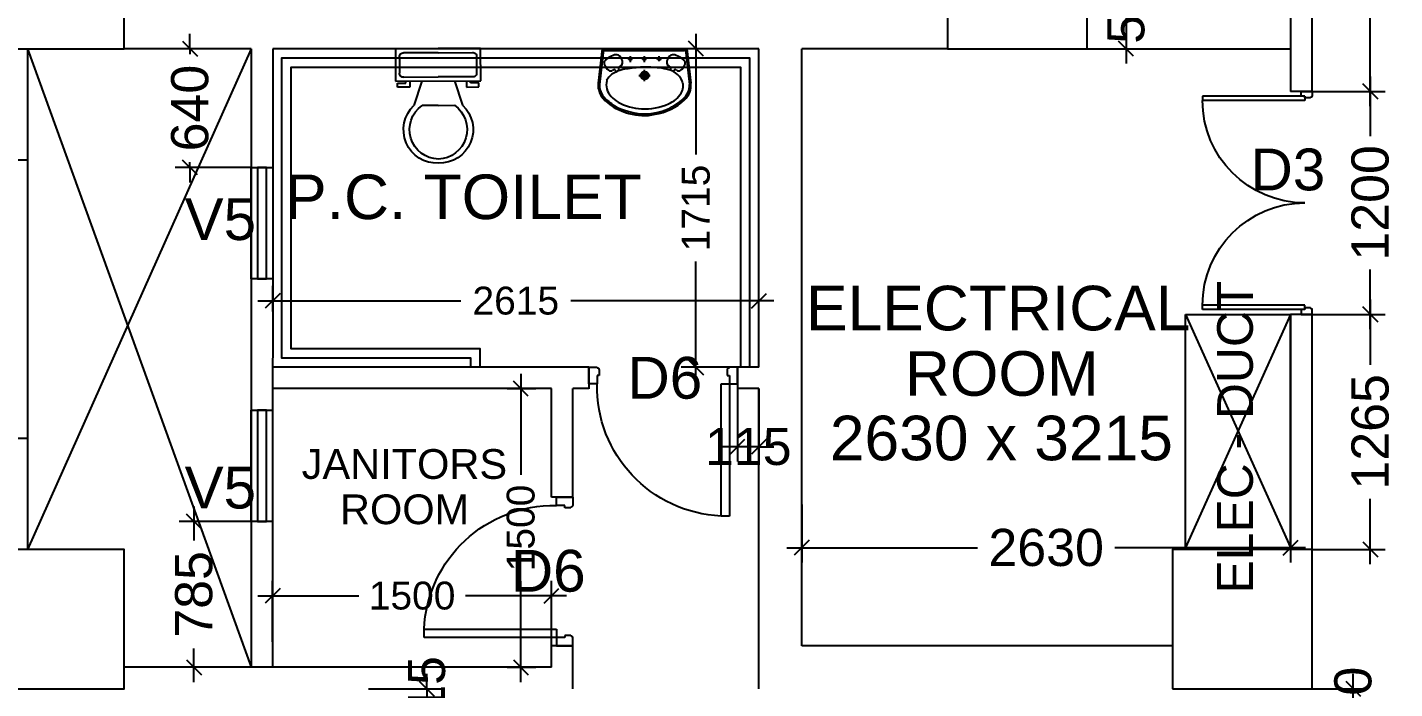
# Model space of a CAD drawing. Extents: x 7897917 to 8423973, y -6487334 to -6173396.
# Drawn here: x 7919004 to 7926358, y -6362530 to -6358970 of the extents above; entities that cross this region are included whole.
import ezdxf
from ezdxf.enums import TextEntityAlignment as Align

# ---------------------------------------------------------------- set-up
doc = ezdxf.new("R2010")
doc.units = 0
doc.header["$LTSCALE"] = 600
doc.header["$MEASUREMENT"] = 0
doc.header["$PDMODE"] = 35
doc.linetypes.add('DASHED', pattern=[0.75, 0.5, -0.25])
doc.layers.get('0').update_dxf_attribs({"linetype": 'CONTINUOUS'})
doc.layers.get('Defpoints').update_dxf_attribs({"linetype": 'CONTINUOUS'})
for name, color, linetype in [('DIM', 8, 'CONTINUOUS'), ('DOOR', 32, 'CONTINUOUS'), ('Fixed Glass', 171, 'CONTINUOUS'), ('joinery', 7, 'CONTINUOUS'), ('LA-column', 3, 'CONTINUOUS'), ('LINE', 8, 'CONTINUOUS'), ('Railing', 21, 'CONTINUOUS'), ('Room Dim', 1, 'CONTINUOUS'), ('Stairscase', 7, 'CONTINUOUS'), ('TEXT', 6, 'CONTINUOUS'), ('Toi-Euip', 8, 'CONTINUOUS'), ('toi-fix', 46, 'CONTINUOUS'), ('Walls', 7, 'CONTINUOUS'), ('WIN', 151, 'CONTINUOUS'), ('Working Dim', 5, 'CONTINUOUS')]:
    doc.layers.add(name, color=color, linetype=linetype)
doc.styles.add('ari', font='arial.ttf')
doc.styles.add('ARIAL', font='arial.ttf')
doc.styles.get("Standard").update_dxf_attribs({"font": 'romans.shx'})
doc.dimstyles.new('int. dim', dxfattribs={"dimtxt": 450, "dimasz": 80, "dimexe": 80, "dimexo": 0, "dimgap": 70, "dimtad": 0, "dimdec": 0, "dimzin": 12, "dimdsep": 46, "dimtxsty": 'ari', "dimblk": 'OBLIQUE', "dimcen": 2, "dimdle": 80, "dimclrd": 256, "dimclre": 256, "dimclrt": 6, "dimadec": 0, "dimazin": 0, "dimtfac": 1, "dimtdec": 0, "dimtix": 1, "dimtmove": 2, "dimatfit": 3, "dimfxl": 1, "dimtolj": 1, "dimtzin": 0, "dimlwd": -1, "dimlwe": -1, "dimarcsym": 0})
doc.dimstyles.new('STANDARD$0', dxfattribs={"dimscale": 0, "dimtxt": 150, "dimasz": 125, "dimexe": 0.75, "dimexo": 1, "dimgap": 25, "dimtad": 1, "dimdec": 0, "dimdsep": 46, "dimtxsty": 'Standard', "dimblk1": 'DOT', "dimblk2": 'DOT', "dimsah": 1, "dimcen": 2.5, "dimclrd": 1, "dimclre": 1, "dimclrt": 3, "dimadec": 0, "dimazin": 0, "dimtfac": 1, "dimtdec": 0, "dimtmove": 0, "dimatfit": 3, "dimldrblk": 'DOT', "dimfxl": 1, "dimtolj": 1, "dimtzin": 0, "dimarcsym": 0})

# ---------------------------------------------------------------- blocks, each defined once
blk = doc.blocks.new('1000')
at = {"layer": 'DOOR'}
for p, q in [((0, -100), (0, 0)), ((0, 0), (49.7, 0)), ((49.7, 0), (49.7, -2.2)), ((63.2, -49.5), (49.7, -49.5)), ((49.7, -49.5), (49.7, -100)), ((63.2, -13.5), (61, -13.5)), ((63.2, -13.5), (63.2, -49.5)), ((836.8, -13.5), (836.8, -49.5)), ((836.8, -13.5), (839, -13.5)), ((836.8, -49.5), (850.3, -49.5)), ((850.3, 0), (850.3, -2.2)), ((900, 0), (850.3, 0)), ((850.3, -49.5), (850.3, -100)), ((900, -100), (900, 0)), ((49.7, -100), (0, -100)), ((49.7, -100), (49.7, -900.6)), ((100.2, -100), (49.7, -100)), ((100.2, -900.6), (100.2, -100)), ((850.3, -100), (900, -100)), ((49.7, -900.6), (100.2, -900.6))]:
    blk.add_line(p, q, dxfattribs=at)
for centre, major_axis, start_param, end_param in [((49.7, -13.5), (-7.95, 7.95), 3.926991, 5.497787), ((850.3, -13.5), (7.95, 7.95), 0.785398, 2.356194)]:
    blk.add_ellipse(centre, major_axis=major_axis, ratio=1, start_param=start_param, end_param=end_param, dxfattribs=at)
at = {"layer": 'DOOR', "color": 145}
blk.add_ellipse((64.3, -115.3), major_axis=(-519.7, 589.8), ratio=1, start_param=2.464943, end_param=4.009476, dxfattribs=at)
blk = doc.blocks.new('A$C70ED7303')
at = {"layer": 'toi-fix', "color": 8}
for p, q in [((0, 0), (229, 0)), ((229, 0), (229, -174.4)), ((-229, 0), (0, 0)), ((-229, -174.4), (-229, 0)), ((-207.2, -43.6), (-207.2, -130.8)), ((0, -21.8), (-185.4, -21.8)), ((0, -21.8), (185.4, -21.8)), ((207.2, -43.6), (207.2, -130.8)), ((229, -174.4), (-229, -174.4)), ((-218.1, -207.2), (-218.1, -185.4)), ((-218.1, -185.4), (-174.4, -185.4)), ((-152.6, -207.2), (-218.1, -207.2)), ((-185.4, -152.6), (0, -152.6)), ((-174.4, -185.4), (-174.4, -174.4)), ((-152.6, -174.4), (-152.6, -207.2)), ((-87.2, -174.4), (-130.8, -305.3)), ((185.4, -152.6), (0, -152.6)), ((87.2, -174.4), (130.8, -305.3)), ((152.6, -174.4), (152.6, -207.2)), ((152.6, -207.2), (218.1, -207.2)), ((174.4, -185.4), (174.4, -174.4)), ((218.1, -185.4), (174.4, -185.4)), ((218.1, -207.2), (218.1, -185.4)), ((0, -305.3), (-87.2, -305.3)), ((0, -305.3), (87.2, -305.3))]:
    blk.add_line(p, q, dxfattribs=at)
for centre, major_axis, start_param, end_param in [((-188.1, -40.9), (13.6, -13.6), 2.214297, 4.068888), ((188.1, -40.9), (13.6, -13.6), 0.643501, 2.498091), ((-188.1, -133.6), (-13.6, -13.6), 5.35589, 7.21048), ((188.1, -133.6), (-13.6, -13.6), 0.643501, 2.498091), ((-6.6, -436.2), (-127.6, -127.6), 4.686239, 7.105146), ((4.7, -435.5), (-112.7, -112.7), 4.541602, 7.039318), ((6.6, -436.2), (55.8, -171.6), -0.351019, 2.067888), ((-4.7, -435.5), (-112.7, -112.7), 0.814663, 3.31238)]:
    blk.add_ellipse(centre, major_axis=major_axis, ratio=1, start_param=start_param, end_param=end_param, dxfattribs=at)
blk = doc.blocks.new('A$C1E9F72C1')
at = {"layer": 'Toi-Euip', "color": 8}
for p, q in [((-228.2, 0), (-249, -186.3)), ((-228.2, 0), (228.2, 0)), ((228.2, 0), (249, -186.3)), ((-220.9, -6.6), (-241.8, -193.1)), ((-212.9, -9.7), (208.6, -9.7)), ((-63.8, -54.9), (-90.3, -54.9)), ((-76, -72.5), (-76, -39.7)), ((11.6, -54.9), (-14.9, -54.9)), ((-0.6, -72.5), (-0.6, -39.7)), ((91.5, -54.9), (65.1, -54.9)), ((79.3, -67.3), (79.3, -39.7)), ((220.8, -6.2), (241.8, -193.1)), ((-29.6, -144.6), (31.2, -144.6)), ((0.9, -174.9), (0.9, -113))]:
    blk.add_line(p, q, dxfattribs=at)
for centre, radius in [((-76, -54.9), 6.49), ((-0.6, -54.9), 6.49), ((79.3, -54.9), 6.49), ((0.9, -144.6), 21.7), ((0.9, -144.6), 15.6), ((0.9, -144.6), 11)]:
    blk.add_circle(centre, radius, dxfattribs=at)
for centre, radius, start, end in [((-208.1, 14.7), 24.9, 216.2215, 258.85487), ((207.9, 16.2), 26, 271.42036, 321.25129), ((-196.3, -76.7), 20.9, 116.80905, 207.50919), ((-125, -156.3), 127.2, 109.58641, 129.40175), ((-151.5, -66.7), 34.3, 68.64386, 118.08079), ((-167.5, -75.4), 49.6, 12.80704, 54.9415), ((-150, -73.3), 32.2, 330.07912, 16.03456), ((152.1, -73.3), 32.2, 163.96544, 209.92088), ((169.6, -75.4), 49.6, 125.0585, 167.19296), ((153.6, -66.7), 34.3, 61.91921, 111.35614), ((127.1, -156.3), 127.2, 50.59825, 70.41359), ((198.5, -76.7), 20.9, 332.49081, 63.19095), ((-160.4, -68.2), 57.4, 198.35041, 235.03309), ((-129.4, -204.5), 80.8, 113.61868, 156.30705), ((-181.8, -101.4), 18, 230.4642, 309.53581), ((-164.3, -121.5), 8.67, 53.89261, 133.95969), ((-76.5, -275.6), 168.3, 94.02807, 120.40977), ((-162.9, -122.5), 8.8, 329.67126, 65.48955), ((-131.5, -107.7), 8.62, 142.69611, 276.84736), ((-114.5, -115.3), 27, 106.38602, 151.72849), ((34.9, -905.9), 807.6, 92.47999, 98.77724), ((-3.2, -837.5), 738.4, 84.45177, 89.75687), ((46.1, -400.7), 299, 76.17326, 85.7679), ((102.1, -220), 110.7, 24.97787, 81.97978), ((116.6, -115.3), 27, 28.27151, 73.61398), ((134.9, -107.4), 7.45, 281.31974, 41.70163), ((164.3, -121.7), 7.8, 112.06932, 194.84772), ((166.5, -121.5), 8.67, 46.04031, 126.10739), ((183.9, -101.4), 18, 230.46419, 309.5358), ((162.5, -68.2), 57.4, 304.96691, 341.64959), ((-165.7, -196.5), 84, 173.00409, 196.76082), ((-141.4, -199.1), 106.9, 191.44792, 227.66), ((-163.3, -200.1), 78.8, 174.85979, 213.20886), ((-110.1, -193), 95.5, 167.34537, 194.41456), ((-82.7, -174.7), 127.1, 199.30539, 242.2025), ((136.7, -201.5), 71.5, 327.59194, 23.22206), ((146.7, -197.7), 95.2, 311.91048, 2.7762), ((149.6, -199.6), 100.3, 311.38312, 7.60576), ((-120.4, -183.5), 124.2, 208.78543, 238.15851), ((-15.6, -66.9), 289.4, 226.88006, 256.31993), ((-54.2, -135.8), 202, 229.31459, 253.01061), ((-13.2, -73.3), 249.6, 238.9436, 269.48126), ((11.5, -60.2), 296.4, 278.97703, 313.61545), ((18.1, -68), 277.7, 292.33265, 313.78267), ((77.5, -165.5), 140.9, 291.68677, 328.13967), ((0.4, -45.6), 305.3, 248.15029, 293.80492), ((-3.9, -83.4), 276.6, 253.14844, 282.86095), ((4.7, -23.5), 300.1, 266.15461, 294.58929)]:
    blk.add_arc(centre, radius, start, end, dxfattribs=at)
blk = doc.blocks.new('_Oblique')
at = {"color": 0, "linetype": 'ByBlock', "lineweight": -2}
blk.add_line((-0.5, -0.5), (0.5, 0.5), dxfattribs=at)
blk = doc.blocks.new('*D264')
at = {"layer": 'Defpoints', "color": 0, "transparency": 16777216}
for p in [(7916265.8, -6337015.4), (7919293.9, -6337015.4, 2.7), (7918773.9, -6373455.6, -1)]:
    blk.add_point(p, dxfattribs=at)
at = {"layer": 'DIM', "color": 8, "transparency": 16777216}
for p, q in [((7916265.8, -6336715.4), (7916265.8, -6353542.9)), ((7919293.9, -6337015.4), (7915965.8, -6337015.4)), ((7916265.8, -6373755.6), (7916265.8, -6356928.1)), ((7918773.9, -6373455.6), (7915965.8, -6373455.6))]:
    blk.add_line(p, q, dxfattribs=at)
at = {"layer": 'DIM', "color": 8, "transparency": 16777216, "xscale": 300, "yscale": 300, "zscale": 300}
for p, rotation in [((7916265.8, -6337015.4), 90), ((7916265.8, -6373455.6), 270)]:
    blk.add_blockref('_Oblique', p, dxfattribs=dict(at, rotation=rotation))
at = {"layer": 'DIM', "color": 7, "transparency": 16777216, "insert": (7916265.8, -6355235.5), "char_height": 750, "attachment_point": 5, "rotation": 90, "style": 'ari'}
blk.add_mtext('\\A1;36.44m', dxfattribs=at)
blk = doc.blocks.new('*D480')
at = {"layer": 'Defpoints', "color": 0, "transparency": 16777216}
for p in [(7921823.4, -6362030.3), (7920323.4, -6362278.1, -31.3), (7921823.4, -6362300.5, -37.4)]:
    blk.add_point(p, dxfattribs=at)
at = {"layer": 'Working Dim', "transparency": 16777216}
for p, q in [((7920323.4, -6362278.1), (7920323.4, -6361950.3)), ((7921823.4, -6362300.5), (7921823.4, -6361950.3)), ((7920243.4, -6362030.3), (7920786.7, -6362030.3)), ((7921903.4, -6362030.3), (7921360.1, -6362030.3))]:
    blk.add_line(p, q, dxfattribs=at)
at = {"layer": 'Working Dim', "transparency": 16777216, "xscale": 80, "yscale": 80, "zscale": 80, "rotation": 180}
blk.add_blockref('_Oblique', (7920323.4, -6362030.3), dxfattribs=at)
at = {"layer": 'Working Dim', "transparency": 16777216, "xscale": 80, "yscale": 80, "zscale": 80}
blk.add_blockref('_Oblique', (7921823.4, -6362030.3), dxfattribs=at)
at = {"layer": 'Working Dim', "color": 6, "transparency": 16777216, "insert": (7921073.4, -6362030.3), "char_height": 150, "attachment_point": 5, "style": 'ari'}
blk.add_mtext('\\A1;1500', dxfattribs=at)
blk = doc.blocks.new('*D481')
at = {"layer": 'Defpoints', "color": 0, "transparency": 16777216}
for p in [(7921585.5, -6360915.5, -31), (7921658.2, -6360915.5), (7921585.5, -6362415.4, -38.1)]:
    blk.add_point(p, dxfattribs=at)
at = {"layer": 'Working Dim', "transparency": 16777216}
for p, q in [((7921658.2, -6360835.5), (7921658.2, -6361378.8)), ((7921585.5, -6360915.5), (7921738.2, -6360915.5)), ((7921658.2, -6362495.4), (7921658.2, -6361952.1)), ((7921585.5, -6362415.4), (7921738.2, -6362415.4))]:
    blk.add_line(p, q, dxfattribs=at)
at = {"layer": 'Working Dim', "transparency": 16777216, "xscale": 80, "yscale": 80, "zscale": 80}
for p, rotation in [((7921658.2, -6360915.5), 90), ((7921658.2, -6362415.4), 270)]:
    blk.add_blockref('_Oblique', p, dxfattribs=dict(at, rotation=rotation))
at = {"layer": 'Working Dim', "color": 6, "transparency": 16777216, "insert": (7921658.2, -6361665.5), "char_height": 150, "attachment_point": 5, "rotation": 90, "style": 'ari'}
blk.add_mtext('\\A1;1500', dxfattribs=at)
blk = doc.blocks.new('*D482')
at = {"layer": 'Defpoints', "color": 0, "transparency": 16777216}
for p in [(7922938.9, -6360442.5), (7920323.6, -6360499.9, -31.2), (7922938.9, -6360470.7, 5.1)]:
    blk.add_point(p, dxfattribs=at)
at = {"layer": 'Working Dim', "transparency": 16777216}
for p, q in [((7920323.6, -6360499.9), (7920323.6, -6360362.5)), ((7922938.9, -6360470.7), (7922938.9, -6360362.5)), ((7920243.6, -6360442.5), (7921335.4, -6360442.5)), ((7923018.9, -6360442.5), (7921927, -6360442.5))]:
    blk.add_line(p, q, dxfattribs=at)
at = {"layer": 'Working Dim', "transparency": 16777216, "xscale": 80, "yscale": 80, "zscale": 80, "rotation": 180}
blk.add_blockref('_Oblique', (7920323.6, -6360442.5), dxfattribs=at)
at = {"layer": 'Working Dim', "transparency": 16777216, "xscale": 80, "yscale": 80, "zscale": 80}
blk.add_blockref('_Oblique', (7922938.9, -6360442.5), dxfattribs=at)
at = {"layer": 'Working Dim', "color": 6, "transparency": 16777216, "insert": (7921631.2, -6360442.5), "char_height": 150, "attachment_point": 5, "style": 'ari'}
blk.add_mtext('\\A1;2615', dxfattribs=at)
blk = doc.blocks.new('*D483')
at = {"layer": 'Defpoints', "color": 0, "transparency": 16777216}
for p in [(7922600.3, -6359085.4), (7922787.8, -6359085.4, 5.1), (7922839.1, -6360800.5, -35.3)]:
    blk.add_point(p, dxfattribs=at)
at = {"layer": 'Working Dim', "transparency": 16777216}
for p, q in [((7922600.3, -6359005.4), (7922600.3, -6359655.5)), ((7922787.8, -6359085.4), (7922520.3, -6359085.4)), ((7922600.3, -6360880.5), (7922600.3, -6360230.4)), ((7922839.1, -6360800.5), (7922520.3, -6360800.5))]:
    blk.add_line(p, q, dxfattribs=at)
at = {"layer": 'Working Dim', "transparency": 16777216, "xscale": 80, "yscale": 80, "zscale": 80}
for p, rotation in [((7922600.3, -6359085.4), 90), ((7922600.3, -6360800.5), 270)]:
    blk.add_blockref('_Oblique', p, dxfattribs=dict(at, rotation=rotation))
at = {"layer": 'Working Dim', "color": 6, "transparency": 16777216, "insert": (7922600.3, -6359943), "char_height": 150, "attachment_point": 5, "rotation": 90, "style": 'ari'}
blk.add_mtext('\\A1;1715', dxfattribs=at)
blk = doc.blocks.new('*D484')
at = {"layer": 'Defpoints', "color": 0, "transparency": 16777216}
for p in [(7923168.9, -6361539.4, 5.1), (7925799, -6361539.4, 9.7), (7925799, -6361771.5)]:
    blk.add_point(p, dxfattribs=at)
at = {"layer": 'Working Dim', "transparency": 16777216}
for p, q in [((7923168.9, -6361539.4), (7923168.9, -6361851.5)), ((7925799, -6361539.4), (7925799, -6361851.5)), ((7923088.9, -6361771.5), (7924114, -6361771.5)), ((7925879, -6361771.5), (7924854, -6361771.5))]:
    blk.add_line(p, q, dxfattribs=at)
at = {"layer": 'Working Dim', "transparency": 16777216, "xscale": 80, "yscale": 80, "zscale": 80, "rotation": 180}
blk.add_blockref('_Oblique', (7923168.9, -6361771.5), dxfattribs=at)
at = {"layer": 'Working Dim', "transparency": 16777216, "xscale": 80, "yscale": 80, "zscale": 80}
blk.add_blockref('_Oblique', (7925799, -6361771.5), dxfattribs=at)
at = {"layer": 'Working Dim', "color": 6, "transparency": 16777216, "insert": (7924484, -6361771.5), "char_height": 200, "attachment_point": 5, "style": 'ari'}
blk.add_mtext('\\A1;2630', dxfattribs=at)
blk = doc.blocks.new('*D1129')
at = {"layer": 'Defpoints', "color": 0, "transparency": 16777216}
for p in [(7925914, -6362530.4), (7926135, -6362530.4), (7925914, -6362760.5)]:
    blk.add_point(p, dxfattribs=at)
at = {"layer": 'Working Dim', "transparency": 16777216}
for p, q in [((7926135, -6362530.4), (7926135, -6362450.4)), ((7925914, -6362530.4), (7926215, -6362530.4)), ((7926135, -6362760.5), (7926135, -6362530.4)), ((7925914, -6362760.5), (7926215, -6362760.5)), ((7926135, -6362760.5), (7926135, -6362840.5))]:
    blk.add_line(p, q, dxfattribs=at)
at = {"layer": 'Working Dim', "transparency": 16777216, "xscale": 80, "yscale": 80, "zscale": 80}
for p, rotation in [((7926135, -6362530.4), 270), ((7926135, -6362760.5), 90)]:
    blk.add_blockref('_Oblique', p, dxfattribs=dict(at, rotation=rotation))
at = {"layer": 'Working Dim', "color": 6, "transparency": 16777216, "insert": (7926135, -6362645.4), "char_height": 200, "attachment_point": 5, "rotation": 90, "style": 'ari'}
blk.add_mtext('\\A1;230', dxfattribs=at)
blk = doc.blocks.new('*D1136')
at = {"layer": 'Defpoints', "color": 0, "transparency": 16777216}
for p in [(7925914, -6360515.5), (7926227.2, -6360515.5), (7925913.9, -6361780.4)]:
    blk.add_point(p, dxfattribs=at)
at = {"layer": 'Working Dim', "transparency": 16777216}
for p, q in [((7926227.2, -6360435.5), (7926227.2, -6360787.9)), ((7925914, -6360515.5), (7926307.2, -6360515.5)), ((7926227.2, -6361860.4), (7926227.2, -6361507.9)), ((7925913.9, -6361780.4), (7926307.2, -6361780.4))]:
    blk.add_line(p, q, dxfattribs=at)
at = {"layer": 'Working Dim', "transparency": 16777216, "xscale": 80, "yscale": 80, "zscale": 80}
for p, rotation in [((7926227.2, -6360515.5), 90), ((7926227.2, -6361780.4), 270)]:
    blk.add_blockref('_Oblique', p, dxfattribs=dict(at, rotation=rotation))
at = {"layer": 'Working Dim', "color": 6, "transparency": 16777216, "insert": (7926227.2, -6361147.9), "char_height": 200, "attachment_point": 5, "rotation": 90, "style": 'ari'}
blk.add_mtext('\\A1;1265', dxfattribs=at)
blk = doc.blocks.new('*D1137')
at = {"layer": 'Defpoints', "color": 0, "transparency": 16777216}
for p in [(7925914, -6359315.5), (7926227.2, -6359315.5), (7925914, -6360515.5)]:
    blk.add_point(p, dxfattribs=at)
at = {"layer": 'Working Dim', "transparency": 16777216}
for p, q in [((7926227.2, -6359235.5), (7926227.2, -6359556.6)), ((7925914, -6359315.5), (7926307.2, -6359315.5)), ((7926227.2, -6360595.5), (7926227.2, -6360274.4)), ((7925914, -6360515.5), (7926307.2, -6360515.5))]:
    blk.add_line(p, q, dxfattribs=at)
at = {"layer": 'Working Dim', "transparency": 16777216, "xscale": 80, "yscale": 80, "zscale": 80}
for p, rotation in [((7926227.2, -6359315.5), 90), ((7926227.2, -6360515.5), 270)]:
    blk.add_blockref('_Oblique', p, dxfattribs=dict(at, rotation=rotation))
at = {"layer": 'Working Dim', "color": 6, "transparency": 16777216, "insert": (7926227.2, -6359915.5), "char_height": 200, "attachment_point": 5, "rotation": 90, "style": 'ari'}
blk.add_mtext('\\A1;1200', dxfattribs=at)
blk = doc.blocks.new('*D1138')
at = {"layer": 'Defpoints', "color": 0, "transparency": 16777216}
for p in [(7925914, -6356905.5), (7926227.2, -6356905.5), (7925914, -6359315.5)]:
    blk.add_point(p, dxfattribs=at)
at = {"layer": 'Working Dim', "transparency": 16777216}
for p, q in [((7926227.2, -6356825.5), (7926227.2, -6357740.5)), ((7925914, -6356905.5), (7926307.2, -6356905.5)), ((7926227.2, -6359395.5), (7926227.2, -6358480.5)), ((7925914, -6359315.5), (7926307.2, -6359315.5))]:
    blk.add_line(p, q, dxfattribs=at)
at = {"layer": 'Working Dim', "transparency": 16777216, "xscale": 80, "yscale": 80, "zscale": 80}
for p, rotation in [((7926227.2, -6356905.5), 90), ((7926227.2, -6359315.5), 270)]:
    blk.add_blockref('_Oblique', p, dxfattribs=dict(at, rotation=rotation))
at = {"layer": 'Working Dim', "color": 6, "transparency": 16777216, "insert": (7926227.2, -6358110.5), "char_height": 200, "attachment_point": 5, "rotation": 90, "style": 'ari'}
blk.add_mtext('\\A1;2410', dxfattribs=at)
blk = doc.blocks.new('*D1139')
at = {"layer": 'Defpoints', "color": 0, "transparency": 16777216}
for p in [(7920838.9, -6362530.5), (7920838.9, -6362645.5), (7921152, -6362645.5)]:
    blk.add_point(p, dxfattribs=at)
at = {"layer": 'Working Dim', "transparency": 16777216}
for p, q in [((7921152, -6362530.5), (7921152, -6362450.5)), ((7920838.9, -6362530.5), (7921232, -6362530.5)), ((7921152, -6362530.5), (7921152, -6362645.5)), ((7920838.9, -6362645.5), (7921232, -6362645.5)), ((7921152, -6362645.5), (7921152, -6362725.5))]:
    blk.add_line(p, q, dxfattribs=at)
at = {"layer": 'Working Dim', "transparency": 16777216, "xscale": 80, "yscale": 80, "zscale": 80}
for p, rotation in [((7921152, -6362530.5), 270), ((7921152, -6362645.5), 90)]:
    blk.add_blockref('_Oblique', p, dxfattribs=dict(at, rotation=rotation))
at = {"layer": 'Working Dim', "color": 6, "transparency": 16777216, "insert": (7921152, -6362588), "char_height": 200, "attachment_point": 5, "rotation": 90, "style": 'ari'}
blk.add_mtext('\\A1;115', dxfattribs=at)
blk = doc.blocks.new('*D1142')
at = {"layer": 'Defpoints', "color": 0, "transparency": 16777216}
for p in [(7922823.9, -6360915.6), (7922938.9, -6360915.5), (7922823.9, -6361227.8)]:
    blk.add_point(p, dxfattribs=at)
at = {"layer": 'Working Dim', "transparency": 16777216}
for p, q in [((7922823.9, -6360915.6), (7922823.9, -6361307.8)), ((7922938.9, -6360915.5), (7922938.9, -6361307.8)), ((7922823.9, -6361227.8), (7922743.9, -6361227.8)), ((7922938.9, -6361227.8), (7922823.9, -6361227.8)), ((7922938.9, -6361227.8), (7923018.9, -6361227.8))]:
    blk.add_line(p, q, dxfattribs=at)
at = {"layer": 'Working Dim', "transparency": 16777216, "xscale": 80, "yscale": 80, "zscale": 80}
blk.add_blockref('_Oblique', (7922823.9, -6361227.8), dxfattribs=at)
at = {"layer": 'Working Dim', "transparency": 16777216, "xscale": 80, "yscale": 80, "zscale": 80, "rotation": 180}
blk.add_blockref('_Oblique', (7922938.9, -6361227.8), dxfattribs=at)
at = {"layer": 'Working Dim', "color": 6, "transparency": 16777216, "insert": (7922881.4, -6361227.8), "char_height": 200, "attachment_point": 5, "style": 'ari'}
blk.add_mtext('\\A1;115', dxfattribs=at)
blk = doc.blocks.new('*D1187')
at = {"layer": 'Defpoints', "color": 0, "transparency": 16777216}
for p in [(7924892.1, -6358565.5), (7924892.1, -6359085.5), (7924913.8, -6359085.5)]:
    blk.add_point(p, dxfattribs=at)
at = {"layer": 'Working Dim', "transparency": 16777216}
for p, q in [((7924913.8, -6358565.5), (7924913.8, -6358485.5)), ((7924892.1, -6358565.5), (7924993.8, -6358565.5)), ((7924913.8, -6358565.5), (7924913.8, -6359085.5)), ((7924892.1, -6359085.5), (7924993.8, -6359085.5)), ((7924913.8, -6359085.5), (7924913.8, -6359165.5))]:
    blk.add_line(p, q, dxfattribs=at)
at = {"layer": 'Working Dim', "transparency": 16777216, "xscale": 80, "yscale": 80, "zscale": 80}
for p, rotation in [((7924913.8, -6358565.5), 270), ((7924913.8, -6359085.5), 90)]:
    blk.add_blockref('_Oblique', p, dxfattribs=dict(at, rotation=rotation))
at = {"layer": 'Working Dim', "color": 6, "transparency": 16777216, "insert": (7924913.8, -6358825.5), "char_height": 200, "attachment_point": 5, "rotation": 90, "style": 'ari'}
blk.add_mtext('\\A1;520', dxfattribs=at)
blk = doc.blocks.new('Z$W@#1275')
at = {"layer": 'DOOR'}
for p, q in [((73.1, 1500), (0, 1500)), ((0, 1500), (0, 1467.1)), ((73.1, 1467.1), (73.1, 1500)), ((0, 1467.1), (1.8, 1467.1)), ((11, 1456.1), (11, 1458)), ((11, 1456.1), (47.5, 1456.1)), ((47.5, 1467.1), (736.4, 1467.1)), ((47.5, 1467.1), (47.5, 1438.9)), ((47.5, 1456.1), (47.5, 1467.1)), ((47.5, 1467.1), (73.1, 1467.1)), ((47.5, 1438.9), (736.4, 1438.9)), ((736.4, 1467.1), (736.4, 1438.9)), ((0, 32.9), (1.8, 32.9)), ((0, 0), (0, 32.9)), ((73.1, 0), (0, 0)), ((11, 43.8), (11, 42)), ((11, 43.8), (47.5, 43.8)), ((47.5, 61.1), (736.4, 61.1)), ((47.5, 32.9), (47.5, 61.1)), ((47.5, 43.8), (47.5, 32.9)), ((47.5, 32.9), (736.4, 32.9)), ((47.5, 32.9), (73.1, 32.9)), ((73.1, 32.9), (73.1, 0)), ((736.4, 32.9), (736.4, 61.1))]:
    blk.add_line(p, q, dxfattribs=at)
for centre, start, end in [((11, 1467.1), 180, 270), ((11, 32.9), 90, 180)]:
    blk.add_arc(centre, 9.13, start, end, dxfattribs=at)
at = {"layer": 'DOOR', "color": 145}
for centre, start, end in [((47.5, 1438.9), 270, 0), ((47.5, 61.1), 0, 90)]:
    blk.add_arc(centre, 688.9, start, end, dxfattribs=at)
blk = doc.blocks.new('*D1694')
at = {"layer": 'Defpoints', "color": 0, "transparency": 16777216}
for p in [(7920208.5, -6359085.5), (7919878.5, -6359725), (7920208.6, -6359725)]:
    blk.add_point(p, dxfattribs=at)
at = {"layer": 'Working Dim', "transparency": 16777216}
for p, q in [((7919878.5, -6359085.5), (7919878.5, -6359005.5)), ((7920208.5, -6359085.5), (7919798.5, -6359085.5)), ((7919878.5, -6359085.5), (7919878.5, -6359114.1)), ((7920208.6, -6359725), (7919798.5, -6359725)), ((7919878.5, -6359725), (7919878.5, -6359696.4)), ((7919878.5, -6359725), (7919878.5, -6359805))]:
    blk.add_line(p, q, dxfattribs=at)
at = {"layer": 'Working Dim', "transparency": 16777216, "xscale": 80, "yscale": 80, "zscale": 80}
for p, rotation in [((7919878.5, -6359085.5), 270), ((7919878.5, -6359725), 90)]:
    blk.add_blockref('_Oblique', p, dxfattribs=dict(at, rotation=rotation))
at = {"layer": 'Working Dim', "color": 6, "transparency": 16777216, "insert": (7919878.5, -6359405.2), "char_height": 200, "attachment_point": 5, "rotation": 90, "style": 'ari'}
blk.add_mtext('\\A1;640', dxfattribs=at)
blk = doc.blocks.new('*D1695')
at = {"layer": 'Defpoints', "color": 0, "transparency": 16777216}
for p in [(7919899.8, -6361630.5), (7920208.4, -6361630.5), (7920208.4, -6362415.4)]:
    blk.add_point(p, dxfattribs=at)
at = {"layer": 'Working Dim', "transparency": 16777216}
for p, q in [((7919899.8, -6361550.5), (7919899.8, -6361732.1)), ((7920208.4, -6361630.5), (7919819.8, -6361630.5)), ((7919899.8, -6362495.4), (7919899.8, -6362313.8)), ((7920208.4, -6362415.4), (7919819.8, -6362415.4))]:
    blk.add_line(p, q, dxfattribs=at)
at = {"layer": 'Working Dim', "transparency": 16777216, "xscale": 80, "yscale": 80, "zscale": 80}
for p, rotation in [((7919899.8, -6361630.5), 90), ((7919899.8, -6362415.4), 270)]:
    blk.add_blockref('_Oblique', p, dxfattribs=dict(at, rotation=rotation))
at = {"layer": 'Working Dim', "color": 6, "transparency": 16777216, "insert": (7919899.8, -6362023), "char_height": 200, "attachment_point": 5, "rotation": 90, "style": 'ari'}
blk.add_mtext('\\A1;785', dxfattribs=at)

msp = doc.modelspace()

# ---------------------------------------------------------------- linework, layer by layer
at = {"color": 8}
for p, q in [((7919003.907, -6359085.458, 1.301), (7920208.19, -6362415.447, -0.895)), ((7920208.275, -6359085.47, -0.634), (7919003.907, -6361780.458)), ((7919004.098, -6359085.458), (7920208.382, -6362415.447)), ((7920208.467, -6359085.47), (7919004.098, -6361780.458))]:
    msp.add_line(p, q, dxfattribs=at)
at = {"layer": 'Fixed Glass'}
msp.add_lwpolyline([(7918773.907, -6359682.958), (7919003.907, -6359682.958), (7919003.907, -6361182.958), (7918773.907, -6361182.958)], close=True, dxfattribs=at)
at = {"layer": 'LA-column', "color": 2}
for points in [[(7918773.907, -6359085.366), (7919523.907, -6359085.366), (7919523.907, -6358335.366), (7918773.907, -6358335.366)], [(7918773.907, -6362530.366), (7919523.907, -6362530.366), (7919523.907, -6361780.366), (7918773.907, -6361780.366)], [(7925163.907, -6362530.366), (7925913.907, -6362530.366), (7925913.907, -6361780.366), (7925163.907, -6361780.366)]]:
    msp.add_lwpolyline(points, close=True, dxfattribs=at)
at = {"layer": 'LA-column', "color": 2, "elevation": 2.092}
msp.add_lwpolyline([(7923953.907, -6359085.366), (7924703.907, -6359085.366), (7924703.907, -6358335.366), (7923953.907, -6358335.366)], close=True, dxfattribs=at)
at = {"layer": 'LINE', "color": 6}
msp.add_line((7924703.907, -6359085.476), (7925799.044, -6359085.476), dxfattribs=at)
at = {"layer": 'Railing'}
for points in [[(7921389.098, -6360800.481), (7921389.098, -6360750.481), (7920373.426, -6360750.501), (7920373.426, -6359135.457), (7922889.098, -6359135.437), (7922889.098, -6360800.481)], [(7921439.098, -6360800.481), (7921439.098, -6360700.481), (7920423.426, -6360700.501), (7920423.426, -6359185.457), (7922839.098, -6359185.437), (7922839.098, -6360800.481)]]:
    msp.add_lwpolyline(points, dxfattribs=at)
at = {"layer": 'Stairscase', "color": 8, "linetype": 'DASHED', "ltscale": 100}
msp.add_lwpolyline([(7925234.044, -6361780.458), (7925234.044, -6360515.476), (7925799.04, -6360515.476), (7925799.04, -6361780.458)], close=True, dxfattribs=at)
for points in [[(7925799.04, -6360515.476), (7925234.044, -6361770.458)], [(7925234.044, -6360515.476), (7925799.04, -6361770.458)]]:
    msp.add_lwpolyline(points, dxfattribs=at)
at = {"layer": 'Walls'}
for p, q in [((7925914.041, -6359315.476), (7925914.047, -6356905.476)), ((7925799.044, -6358565.476), (7925799.044, -6359315.476)), ((7919003.907, -6359085.458), (7919003.907, -6361780.458)), ((7920208.467, -6359085.47), (7919523.907, -6359085.478)), ((7920208.467, -6359085.468), (7920208.382, -6362415.447)), ((7920323.467, -6359085.466), (7920323.382, -6362415.45)), ((7922938.907, -6359085.439), (7920323.467, -6359085.469)), ((7922938.907, -6360800.483), (7922938.907, -6359085.439)), ((7923953.907, -6359085.42), (7923168.907, -6359085.436)), ((7923168.907, -6362300.483), (7923168.907, -6359085.436)), ((7925914.042, -6359315.476), (7925799.041, -6359315.476)), ((7925799.04, -6361780.458), (7925799.04, -6360515.476)), ((7925914.041, -6360515.476), (7925799.04, -6360515.476)), ((7925914.039, -6361780.458), (7925914.039, -6360515.476)), ((7922024.098, -6360800.481), (7920323.423, -6360800.481)), ((7922024.098, -6360800.481), (7922024.098, -6360915.578)), ((7922938.907, -6360800.483), (7922823.907, -6360800.483)), ((7922823.907, -6360800.483), (7922823.907, -6360915.58)), ((7921823.41, -6360915.493), (7920323.42, -6360915.485)), ((7921823.41, -6361500.058), (7921823.41, -6360915.493)), ((7922024.098, -6360915.481), (7921938.41, -6360915.493)), ((7921938.41, -6361500.058), (7921938.41, -6360915.493)), ((7922938.907, -6360915.483), (7922823.907, -6360915.483)), ((7922938.907, -6362530.483), (7922938.907, -6360915.483)), ((7921938.41, -6361500.058), (7921823.41, -6361500.058)), ((7921823.41, -6362415.517), (7921823.41, -6362300.483)), ((7921938.41, -6362300.483), (7921823.41, -6362300.483)), ((7921938.41, -6362530.514), (7921938.41, -6362300.483)), ((7925164.042, -6362300.483), (7923168.907, -6362300.483)), ((7921823.41, -6362415.429), (7919523.907, -6362415.458))]:
    msp.add_line(p, q, dxfattribs=at)
at = {"layer": 'WIN', "linetype": 'Continuous'}
for points in [[(7920208.526, -6360325.001), (7920208.526, -6359725.001), (7920323.526, -6359725.001), (7920323.526, -6360325.001)], [(7920289.867, -6360325.001), (7920289.867, -6359725.001), (7920242.185, -6359725.001), (7920242.185, -6360325.001)], [(7920208.402, -6361630.477), (7920208.402, -6361030.477), (7920323.402, -6361030.477), (7920323.402, -6361630.477)], [(7920289.743, -6361630.477), (7920289.743, -6361030.477), (7920242.061, -6361030.477), (7920242.061, -6361630.477)]]:
    msp.add_lwpolyline(points, close=True, dxfattribs=at)

# ---------------------------------------------------------------- block references
at = {"layer": 'DOOR', "xscale": -0.8000117540359497, "yscale": 0.8000117540359497, "zscale": 0.8000117528179977}
msp.add_blockref('Z$W@#1275', (7925914.028, -6360515.476), dxfattribs=at)
at = {"layer": 'DOOR', "linetype": 'Continuous'}
for p, xscale, yscale, zscale, rotation in [((7922824.099, -6360800.589), -0.8888888843357795, 0.8888888843357563, 0.88888888375579, 359.9999869132507), ((7921938.41, -6362300.005), -0.8888888917863601, 0.8888888955116272, 0.8888888952247882, 269.9999869132509)]:
    msp.add_blockref('1000', p, dxfattribs=dict(at, xscale=xscale, yscale=yscale, zscale=zscale, rotation=rotation))
at = {"layer": 'Toi-Euip', "color": 31}
msp.add_blockref('A$C1E9F72C1', (7922323.347, -6359085.437), dxfattribs=at)
at = {"layer": 'toi-fix', "linetype": 'Continuous', "xscale": -1, "rotation": 0.2396353242858673}
msp.add_blockref('A$C70ED7303', (7921212.836, -6359085.236), dxfattribs=at)

# ---------------------------------------------------------------- texts
at = {"layer": 'joinery', "style": 'ari'}
for s, p in [('D3', (7925784.443, -6359848.044)), ('V5', (7920042.296, -6360115.493)), ('D6', (7922433.226, -6360969.424)), ('V5', (7920042.172, -6361560.5)), ('D6', (7921806.022, -6362008.107))]:
    msp.add_text(s, height=225, dxfattribs=at).set_placement(p, align=Align.CENTER)
at = {"layer": 'Room Dim', "style": 'ARIAL'}
msp.add_text('2630 x 3215', height=240, dxfattribs=at).set_placement((7924243.09, -6361300.975), align=Align.CENTER)
at = {"layer": 'Stairscase', "color": 8, "linetype": 'DASHED', "ltscale": 10, "style": 'ARIAL'}
msp.add_text('ELEC - DUCT', height=192, rotation=90, dxfattribs=at).set_placement((7925595.744, -6361176.225), align=Align.CENTER)
at = {"layer": 'TEXT', "color": 7, "style": 'ARIAL'}
for s, height, p in [('P.C. TOILET', 240, (7921349.661, -6360002.728)), ('ELECTRICAL', 240, (7924226.218, -6360601.705)), ('ROOM', 240, (7924245.71, -6360953.705)), ('JANITORS', 160, (7921032.083, -6361400.993)), ('ROOM', 160, (7921033.065, -6361644.884))]:
    msp.add_text(s, height=height, dxfattribs=at).set_placement(p, align=Align.CENTER)

# ---------------------------------------------------------------- dimensions: what is measured, and where the dimension line sits
at = {"layer": 'DIM'}
dim = msp.add_linear_dim(base=(7916265.787, -6337015.366, 1.031), p1=(7918773.907, -6373455.581), p2=(7919293.907, -6337015.366, 3.78), angle=270, dimstyle='STANDARD$0', override={"dimscale": 1, "dimtxt": 750, "dimasz": 300, "dimexe": 300, "dimexo": 0, "dimgap": 1, "dimtad": 0, "dimdec": 2, "dimlfac": 0.001, "dimzin": 0, "dimpost": 'm', "dimtxsty": 'ari', "dimblk1": 'Oblique', "dimblk2": 'Oblique', "dimcen": 0, "dimdle": 300, "dimclrd": 8, "dimclre": 8, "dimclrt": 7, "dimadec": 2, "dimtdec": 2, "dimtmove": 2, "dimfxl": 0.75, "dimfrac": 1, "dimlwd": 65535, "dimlwe": 65535}, dxfattribs=at)
dim.commit()
dim.dimension.update_dxf_attribs({"geometry": '*D264', "text_midpoint": (7916265.787, -6355235.473, 1.031)})
at = {"layer": 'Working Dim'}
for base, p1, p2, override, picture, middle in [((7926227.245, -6356905.476), (7925914.042, -6359315.476), (7925914.047, -6356905.476), {"dimtxt": 200, "dimarcsym": 1}, '*D1138', (7926227.245, -6358110.476)), ((7924913.838, -6359085.476), (7924892.062, -6358565.476), (7924892.062, -6359085.476), {"dimtxt": 200, "dimarcsym": 1}, '*D1187', (7924913.838, -6358825.476)), ((7919878.454, -6359725.001), (7920208.467, -6359085.47), (7920208.591, -6359725.001), {"dimtxt": 200, "dimarcsym": 1}, '*D1694', (7919878.454, -6359405.235)), ((7922600.269, -6359085.44), (7922839.098, -6360800.481, -35.296), (7922787.84, -6359085.44, 5.131), {"dimtxt": 150}, '*D483', (7922600.269, -6359942.961)), ((7926227.245, -6359315.476), (7925914.041, -6360515.476), (7925914.042, -6359315.476), {"dimtxt": 200, "dimarcsym": 1}, '*D1137', (7926227.245, -6359915.476)), ((7926227.245, -6360515.476), (7925913.907, -6361780.366), (7925914.041, -6360515.476), {"dimtxt": 200, "dimarcsym": 1}, '*D1136', (7926227.245, -6361147.921)), ((7921658.171, -6360915.492), (7921585.522, -6362415.432, -38.137), (7921585.537, -6360915.492, -31.017), {"dimtxt": 150}, '*D481', (7921658.171, -6361665.462)), ((7919899.781, -6361630.477), (7920208.382, -6362415.449), (7920208.382, -6361630.477), {"dimtxt": 200, "dimarcsym": 1}, '*D1695', (7919899.781, -6362022.963)), ((7921152.04, -6362645.483), (7920838.907, -6362530.483), (7920838.907, -6362645.483), {"dimtxt": 200, "dimarcsym": 1}, '*D1139', (7921152.04, -6362587.983)), ((7926134.989, -6362530.366), (7925914.043, -6362760.5), (7925914.043, -6362530.366), {"dimtxt": 200, "dimarcsym": 1}, '*D1129', (7926134.989, -6362645.433))]:
    dim = msp.add_linear_dim(base=base, p1=p1, p2=p2, angle=90, dimstyle='int. dim', override=override, dxfattribs=at)
    dim.commit()
    dim.dimension.update_dxf_attribs({"geometry": picture, "text_midpoint": middle})
for base, p1, p2, override, picture, middle in [((7922938.907, -6360442.525), (7920323.555, -6360499.938, -31.172), (7922938.907, -6360470.713, 5.131), {"dimtxt": 150}, '*D482', (7921631.231, -6360442.525)), ((7922823.907, -6361227.824), (7922938.907, -6360915.483), (7922823.907, -6360915.58), {"dimtxt": 200, "dimarcsym": 1}, '*D1142', (7922881.407, -6361227.824)), ((7925799.04, -6361771.498), (7923168.907, -6361539.39, 5.131), (7925799.04, -6361539.357, 9.692), {"dimtxt": 200}, '*D484', (7924483.974, -6361771.498)), ((7921823.41, -6362030.314), (7920323.385, -6362278.095, -31.311), (7921823.41, -6362300.483, -37.407), {"dimtxt": 150}, '*D480', (7921073.398, -6362030.314))]:
    dim = msp.add_linear_dim(base=base, p1=p1, p2=p2, dimstyle='int. dim', override=override, dxfattribs=at)
    dim.commit()
    dim.dimension.update_dxf_attribs({"geometry": picture, "text_midpoint": middle})

doc.saveas('drawing.dxf')
